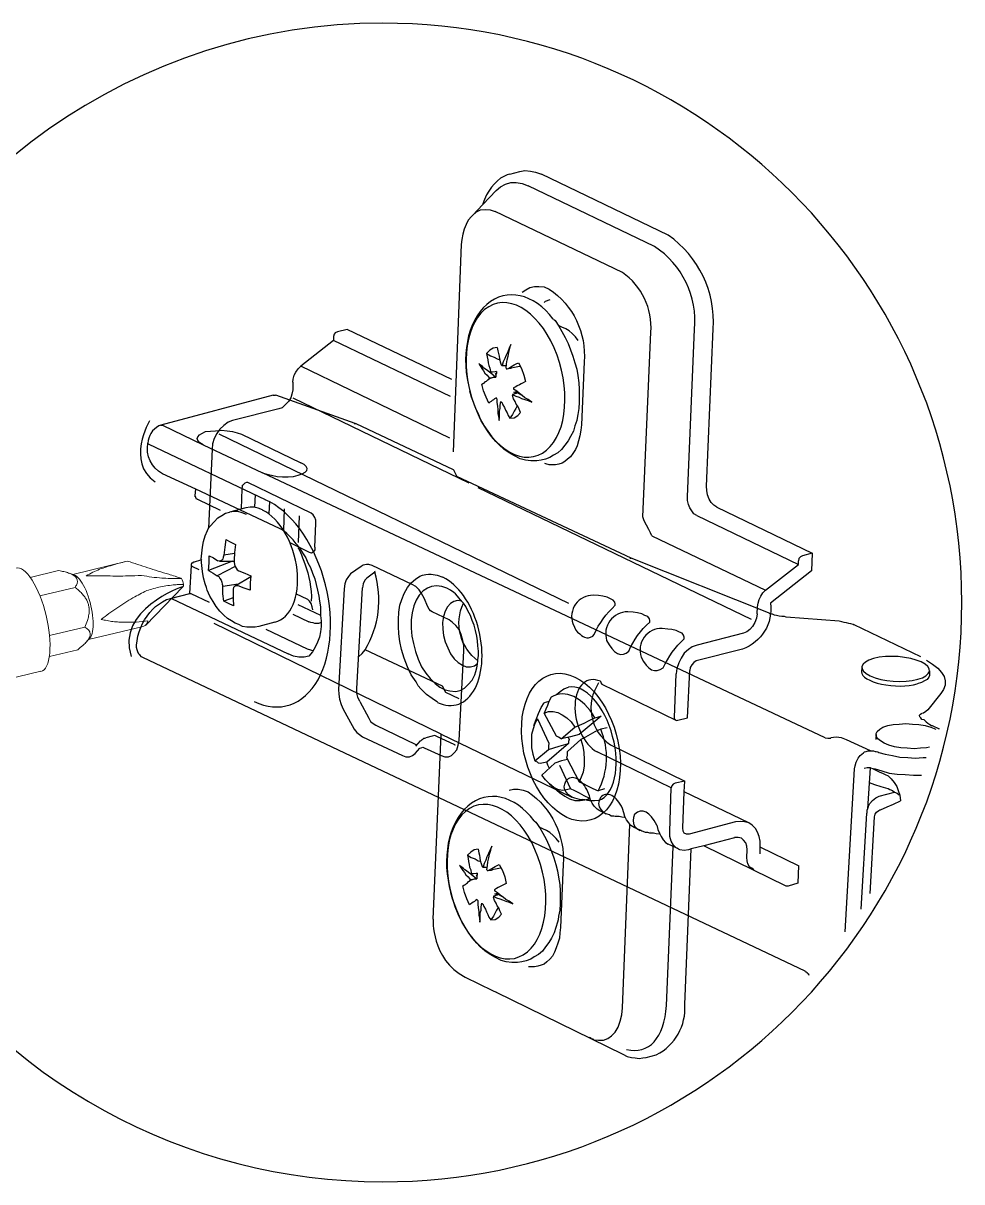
# Model space of a CAD drawing. Header units: inches. Extents: x 0.5 to 7.8, y 1 to 11.1.
# Drawn here: x 6.169 to 7.764, y 5.651 to 7.619 of the extents above; entities that cross this region are included whole.
import ezdxf

# ---------------------------------------------------------------- set-up
doc = ezdxf.new("R2010")
doc.units = ezdxf.units.IN
doc.header["$MEASUREMENT"] = 0
doc.layers.add('PDF_Geometry', color=7, linetype='Continuous')

msp = doc.modelspace()

# ---------------------------------------------------------------- linework, layer by layer
at = {"layer": 'PDF_Geometry', "lineweight": 25}
for points in [[(5.9499, 6.1064, 0.256532), (6.7802, 5.651, 0.414211), (7.7644, 6.6352, 0.414211), (6.7802, 7.6195, 0.317428), (5.8523, 6.9644)], [(7.3479, 6.7971), (7.3432, 6.8006), (7.3386, 6.8052), (7.3349, 6.8107), (7.3322, 6.8182), (7.3311, 6.8253), (7.3303, 6.8329), (7.3421, 7.1, 0.261859), (7.2653, 7.2593), (7.0503, 7.3627)], [(7.3139, 6.7832), (7.3092, 6.786), (7.3057, 6.7907), (7.302, 6.796), (7.2999, 6.8017), (7.2982, 6.8088), (7.2982, 6.8153), (7.3103, 7.0993, 0.276862), (7.2423, 7.2401), (7.0275, 7.3434)], [(7.2377, 6.7485), (7.2352, 6.7538), (7.2324, 6.7595), (7.2287, 6.7666), (7.2248, 6.7742), (7.2223, 6.7806), (7.2359, 7.0946, 0.264846), (7.1876, 7.1961), (6.9714, 7.2995)], [(7.0171, 7.1622), (7.0236, 7.1667), (7.03, 7.1704), (7.0382, 7.1721), (7.0457, 7.1721), (7.0546, 7.1715), (7.0629, 7.1678, -0.272366), (7.1226, 7.0442), (7.118, 6.937), (7.1169, 6.928), (7.1151, 6.9186), (7.1132, 6.9097), (7.1105, 6.9015), (7.1079, 6.8951), (7.1033, 6.8886), (7.0996, 6.883), (7.094, 6.8787), (7.0897, 6.8747), (7.0851, 6.8722), (7.0793, 6.8704), (7.0741, 6.8693), (7.0686, 6.8693), (7.0629, 6.8693), (7.0575, 6.871), (7.0558, 6.8716)], [(6.4615, 6.8171), (6.4624, 6.8279), (6.4058, 6.8538, -0.316713), (6.3809, 6.9059)], [(6.6386, 6.7285), (6.6396, 6.7269), (6.6439, 6.7195), (6.6494, 6.7114), (6.653, 6.7027), (6.6575, 6.6946), (6.6609, 6.6848), (6.6646, 6.6757), (6.6673, 6.666), (6.6692, 6.6562), (6.6718, 6.646), (6.6726, 6.6374), (6.6745, 6.6276), (6.6745, 6.6178), (6.6745, 6.6133, -0.227764), (6.6548, 6.5442), (6.6468, 6.5423), (6.6376, 6.5423), (6.6288, 6.5442), (6.6198, 6.5478)], [(7.5098, 6.7191), (7.5087, 6.6891), (7.4394, 6.634, -0.354977), (7.3914, 6.5561), (7.3127, 6.5361)], [(6.7389, 6.5432), (6.7453, 6.5484), (6.7504, 6.5548, 0.208786), (6.7668, 6.6866), (6.7532, 6.6766), (6.7496, 6.673), (6.7469, 6.6668), (6.746, 6.6604)], [(6.9367, 6.5124), (6.9385, 6.5178), (6.9402, 6.5243), (6.9412, 6.5307), (6.942, 6.5361, -0.356613), (6.9174, 6.634), (6.9166, 6.6351), (6.9119, 6.6405), (6.9074, 6.6458), (6.9037, 6.6498), (6.9009, 6.6522)], [(7.1984, 6.5525, -0.113897), (7.2341, 6.6019), (7.2341, 6.6047), (7.2334, 6.6076), (7.2306, 6.6112), (7.2259, 6.6129), (7.2205, 6.6158), (7.213, 6.6176), (7.2059, 6.6187), (7.1966, 6.6194, 0.503448), (7.1608, 6.5708)], [(7.257, 6.5243, -0.105197), (7.2928, 6.5736), (7.2928, 6.5765), (7.2916, 6.58), (7.2892, 6.5829), (7.2846, 6.5847), (7.2792, 6.5875), (7.2717, 6.5893), (7.2645, 6.5901), (7.2552, 6.5912, 0.525827), (7.2196, 6.5425)], [(7.1472, 6.4985, 0.415349), (7.1672, 6.3934), (7.2935, 6.3319), (7.2771, 6.3284), (7.2736, 6.3265), (7.2717, 6.3237), (7.2706, 6.3201), (7.1444, 6.3816)], [(7.0933, 6.3705), (7.1139, 6.3303), (7.1211, 6.3275), (7.1283, 6.324), (7.1371, 6.3195), (7.1463, 6.315, 0.228439), (7.1507, 6.4198), (7.1409, 6.4153), (7.1328, 6.4108), (7.1248, 6.4062), (7.1168, 6.4026), (7.0943, 6.3821)], [(6.9952, 6.3166), (7.0025, 6.3183), (7.0107, 6.3183), (7.019, 6.3166), (7.0275, 6.3136, -0.263027), (7.0869, 6.19), (7.0822, 6.0831), (7.0815, 6.0738), (7.0804, 6.0648), (7.0776, 6.0566), (7.075, 6.0484), (7.0722, 6.0409), (7.0686, 6.0344), (7.064, 6.0291), (7.0593, 6.0245), (7.0546, 6.0208), (7.0493, 6.019), (7.0439, 6.0173), (7.0382, 6.0162), (7.0327, 6.0162), (7.0282, 6.0162)], [(6.9731, 5.9733), (7.1883, 5.8678), (7.1958, 5.8641), (7.2031, 5.8624), (7.2095, 5.8614), (7.2159, 5.8606), (7.2223, 5.8614), (7.2277, 5.8624), (7.2452, 5.867, 0.30696), (7.2935, 5.9521), (7.3046, 6.2167)]]:
    msp.add_lwpolyline(points, format="xyb", dxfattribs=at)
for points in [[(6.996, 7.3627), (6.9917, 7.3617), (6.986, 7.3591), (6.9806, 7.3563), (6.9752, 7.3516), (6.9696, 7.3462), (6.965, 7.3406), (6.9607, 7.3341), (6.9567, 7.3281), (6.9532, 7.3199), (6.9502, 7.3124), (6.9502, 7.3113), (6.9731, 7.3352)], [(6.996, 7.3627), (7.0135, 7.3673)], [(7.0135, 7.3673), (7.0217, 7.3692), (7.0311, 7.3681), (7.04, 7.3664), (7.0503, 7.3627)], [(6.9731, 7.3352), (6.9806, 7.3417), (6.9888, 7.3462), (6.9982, 7.3488), (7.0072, 7.3488), (7.0171, 7.347), (7.0275, 7.3434)], [(6.9502, 7.3113), (6.933, 7.293), (6.9395, 7.2988), (6.9466, 7.3023), (6.9549, 7.3031), (6.9631, 7.3023), (6.9714, 7.2995)], [(6.933, 7.293), (6.9313, 7.2913), (6.9255, 7.2847), (6.922, 7.2777), (6.9185, 7.2694), (6.9166, 7.2612), (6.9149, 7.2518), (6.9137, 7.2437), (6.9, 6.891)], [(7.064, 7.1493), (7.0565, 7.1467), (7.0547, 7.1449)], [(7.0702, 7.1166), (7.0731, 7.1142), (7.0795, 7.1048), (7.0849, 7.0955), (7.0905, 7.0856), (7.0952, 7.0755), (7.0994, 7.0644), (7.1034, 7.0537), (7.1069, 7.0426), (7.1099, 7.0316), (7.1116, 7.0208), (7.1135, 7.0086), (7.1142, 6.9979), (7.1142, 6.9868), (7.1142, 6.9757), (7.1135, 6.9647), (7.1116, 6.9546), (7.1106, 6.9483)], [(6.6967, 7.0871), (6.6967, 7.0806), (6.6409, 7.0367)], [(6.7032, 7.0953), (6.6995, 7.0935), (6.6978, 7.091), (6.6967, 7.0871)], [(6.7197, 7.0993), (6.7032, 7.0953)], [(6.8977, 7.0139), (6.7197, 7.0993)], [(7.1123, 7.0802), (7.1077, 7.0866), (7.1024, 7.092), (7.097, 7.0966), (7.0913, 7.1002), (7.0849, 7.103), (7.0788, 7.1059)], [(6.8953, 6.985), (6.6967, 7.0806)], [(6.975, 7.0684), (6.9679, 7.0673), (6.9622, 7.0637), (6.9568, 7.0583), (6.9579, 7.0527), (6.9587, 7.0473), (6.9597, 7.0426), (6.9604, 7.038), (6.9622, 7.0332), (6.9633, 7.0279)], [(6.975, 7.0684), (6.9761, 7.0626), (6.9769, 7.0583), (6.9779, 7.0537), (6.9786, 7.049), (6.9798, 7.0443), (6.9815, 7.0391), (6.9825, 7.038), (6.9833, 7.038)], [(6.9898, 7.0333), (6.9908, 7.0407), (6.9915, 7.0473), (6.9933, 7.0537), (6.9943, 7.0602), (6.9962, 7.0666), (6.998, 7.0736), (6.9954, 7.0673), (6.9926, 7.0609), (6.9898, 7.0555), (6.9879, 7.0497), (6.9851, 7.0443), (6.9833, 7.038)], [(6.9568, 7.0583), (6.9633, 7.0544), (6.9697, 7.0519), (6.975, 7.049), (6.9798, 7.0473)], [(6.6274, 7.0095), (6.6281, 7.0148), (6.6299, 7.0212), (6.6326, 7.0266), (6.6364, 7.0324), (6.6409, 7.0367)], [(6.8942, 6.9146), (6.6409, 7.0367)], [(6.9622, 7.0262), (6.9586, 7.0289), (6.955, 7.0316), (6.9522, 7.0333), (6.9496, 7.0361), (6.9457, 7.0391), (6.9433, 7.0415), (6.9457, 7.0372), (6.9486, 7.0326), (6.9515, 7.0289), (6.9539, 7.0251), (6.9579, 7.0215), (6.9614, 7.0168)], [(6.9715, 7.0269), (6.9622, 7.0262), (6.9633, 7.0269), (6.9633, 7.0279)], [(6.9633, 7.0279), (6.9715, 7.0269)], [(6.9734, 7.0279), (6.9715, 7.0269)], [(6.9734, 7.0279), (6.9734, 7.0269), (6.9734, 7.0251), (6.9726, 7.0233)], [(6.9833, 7.038), (6.9898, 7.038), (6.9908, 7.038)], [(6.9898, 7.0332), (6.9908, 7.0326), (6.9908, 7.0316)], [(6.9908, 7.0316), (6.9943, 7.0332), (6.998, 7.0355), (7.0008, 7.0372), (7.0036, 7.0391), (7.0072, 7.0407), (7.0109, 7.0426)], [(6.999, 7.0332), (6.9973, 7.0326), (6.9908, 7.0316)], [(7.0101, 7.0355), (7.0044, 7.0344), (6.998, 7.0332)], [(6.998, 7.0332), (6.998, 7.0332)], [(6.999, 7.0332), (6.998, 7.0332)], [(7.0144, 7.0361), (7.0101, 7.0355)], [(7.0109, 7.0426), (7.0162, 7.0326), (7.0201, 7.0215), (7.0227, 7.0105)], [(6.6274, 7.0095), (6.6274, 6.9966), (6.6256, 6.9891), (6.6238, 6.9827), (6.62, 6.9766), (6.6145, 6.9708), (6.6091, 6.9662), (6.6035, 6.9644), (6.5247, 6.9444)], [(6.9486, 7.0062), (6.9515, 7.0079), (6.9532, 7.0086), (6.955, 7.0105), (6.9568, 7.0115), (6.9587, 7.0133), (6.9614, 7.0152)], [(6.9633, 7.0262), (6.9726, 7.0179)], [(6.9697, 7.0179), (6.9726, 7.0179)], [(6.9715, 7.0243), (6.9726, 7.0226)], [(6.9726, 7.0233), (6.9715, 7.0243)], [(6.9726, 7.0226), (6.9726, 7.0208), (6.9726, 7.0179)], [(6.9726, 7.0179), (6.9726, 7.0179)], [(7.0227, 7.0105), (7.0191, 7.0086), (7.0154, 7.0067), (7.0126, 7.0051), (7.009, 7.0032), (7.0063, 7.0015), (7.0026, 6.9997)], [(7.1106, 6.9483), (7.1099, 6.9446), (7.1069, 6.9353), (7.1042, 6.9264), (7.0994, 6.9171), (7.0952, 6.9099), (7.0895, 6.9025), (7.0841, 6.8952), (7.0777, 6.8896), (7.0702, 6.8853), (7.0641, 6.8814), (7.0566, 6.8788), (7.0494, 6.8771), (7.0419, 6.876), (7.0318, 6.876), (7.0227, 6.8771), (7.0137, 6.8796), (7.0044, 6.8842), (6.9954, 6.8896), (6.9861, 6.896), (6.9786, 6.9025), (6.9726, 6.9089), (6.9651, 6.9171), (6.9597, 6.9253), (6.9532, 6.9347), (6.9475, 6.9439), (6.9433, 6.9539), (6.9386, 6.9647), (6.9351, 6.9739), (6.9311, 6.984), (6.9285, 6.9941)], [(6.9604, 6.9739), (6.9558, 6.984), (6.9515, 6.995), (6.9486, 7.0062)], [(7.0008, 6.9886), (7.0063, 6.9858), (7.0119, 6.984), (7.0162, 6.9821), (7.0219, 6.9804), (7.0274, 6.9786), (7.0337, 6.9757), (7.0274, 6.9804), (7.0219, 6.9832), (7.0173, 6.9868), (7.0126, 6.9903), (7.0079, 6.9941), (7.0026, 6.9979)], [(7.0072, 6.9903), (7.0008, 6.9886), (7.0008, 6.9875), (7.0008, 6.9868)], [(7.0026, 6.9997), (7.0026, 6.9986), (7.0026, 6.9979)], [(7.0044, 6.9922), (7.0079, 6.9933), (7.0026, 6.9922)], [(7.009, 6.9915), (7.0072, 6.9903)], [(7.009, 6.9914), (7.009, 6.9922), (7.009, 6.9933)], [(7.0173, 6.9868), (7.009, 6.9914)], [(6.5938, 6.9874), (6.4032, 6.9363), (6.3995, 6.9353), (6.396, 6.9328), (6.3923, 6.93), (6.3888, 6.9271), (6.3862, 6.9226), (6.3843, 6.9191), (6.3825, 6.9147), (6.3817, 6.9105), (6.3809, 6.9059), (6.3809, 6.9049), (6.3825, 6.9041)], [(6.5938, 6.9874), (6.5948, 6.9874), (6.5957, 6.9874), (6.5966, 6.9874), (6.5975, 6.9874), (6.5982, 6.9874)], [(6.7335, 6.9392), (6.5983, 6.9874)], [(6.6274, 6.9827), (6.9266, 6.8383)], [(6.9734, 6.9832), (6.9704, 6.9811), (6.9687, 6.9793), (6.9661, 6.9786), (6.9644, 6.9768), (6.9622, 6.9757), (6.9604, 6.9739)], [(6.9743, 6.9811), (6.9734, 6.9821), (6.9734, 6.9832)], [(6.9743, 6.9811), (6.9743, 6.975), (6.9751, 6.9687), (6.9761, 6.9629), (6.9761, 6.9565), (6.9769, 6.9511), (6.9779, 6.9446), (6.9786, 6.95), (6.9786, 6.9558), (6.9786, 6.9604), (6.9798, 6.9647), (6.9798, 6.9703), (6.9809, 6.9768)], [(6.9809, 6.9768), (6.9815, 6.9757), (6.9825, 6.9757), (6.9844, 6.9711), (6.9872, 6.9668), (6.989, 6.9621), (6.9915, 6.9575), (6.9933, 6.9528), (6.9961, 6.9483)], [(6.9962, 6.9483), (7.0036, 6.9492), (7.0101, 6.9528), (7.0144, 6.9582), (7.0119, 6.9639), (7.0101, 6.9687), (7.0072, 6.9722), (7.0055, 6.9768), (7.0026, 6.9811), (7.0008, 6.9868)], [(7.009, 6.9693), (7.0063, 6.9647), (7.0036, 6.9604), (7.0008, 6.9546), (6.9962, 6.9483)], [(6.4032, 6.9363), (6.4041, 6.9363), (6.4058, 6.9363)], [(6.4058, 6.9363), (6.4749, 6.903)], [(6.5247, 6.9444), (6.5176, 6.9416), (6.5101, 6.9362), (6.5036, 6.9297), (6.4983, 6.9222), (6.4936, 6.914), (6.4908, 6.905), (6.4901, 6.8958)], [(6.7317, 6.9392), (6.7326, 6.9392), (6.7335, 6.9392), (6.7343, 6.9392)], [(6.7343, 6.9392), (6.9001, 6.8612), (6.901, 6.86), (6.9019, 6.8583)], [(6.4749, 6.903), (6.4694, 6.9065), (6.4658, 6.9105), (6.465, 6.9139), (6.4658, 6.9167), (6.4687, 6.9202), (6.473, 6.9226), (6.4793, 6.9255), (6.4873, 6.9265), (6.4961, 6.9271), (6.5062, 6.9283), (6.516, 6.9271), (6.5249, 6.9255), (6.533, 6.9236), (6.5401, 6.921), (6.6413, 6.8727)], [(7.0967, 6.6338), (6.5022, 6.9212)], [(6.3825, 6.9041), (6.5805, 6.81)], [(6.4749, 6.903), (6.576, 6.8554)], [(6.4901, 6.8958), (6.4844, 6.7613), (6.4871, 6.7649), (6.4936, 6.7724), (6.5, 6.7789), (6.5066, 6.7832), (6.5129, 6.7872), (6.52, 6.7888)], [(7.5319, 6.4055), (6.576, 6.8554), (6.5832, 6.853), (6.5911, 6.8514), (6.601, 6.8495), (6.6101, 6.8485), (6.6198, 6.8485), (6.6288, 6.8495), (6.6367, 6.8514), (6.6431, 6.8538), (6.6484, 6.8566), (6.6511, 6.8593), (6.652, 6.8629), (6.6503, 6.8664), (6.6468, 6.8698), (6.6413, 6.8727)], [(6.9019, 6.8583), (6.9062, 6.8495), (6.9054, 6.8503)], [(6.5405, 6.7942), (6.5411, 6.8282), (6.5411, 6.83), (6.5422, 6.8318), (6.5422, 6.8329), (6.5422, 6.8346), (6.543, 6.8354)], [(6.5512, 6.8393), (6.5487, 6.8393), (6.5458, 6.8381), (6.543, 6.8354)], [(6.6585, 6.7872), (6.5512, 6.8393)], [(7.2026, 6.7107), (6.9062, 6.8495)], [(6.942, 6.8308), (7.4062, 6.6069)], [(6.4658, 6.81), (6.465, 6.81), (6.465, 6.8107), (6.464, 6.8107), (6.4632, 6.8118), (6.4632, 6.8129), (6.4624, 6.8129), (6.4624, 6.8136), (6.4624, 6.8146), (6.4615, 6.8146), (6.4615, 6.8153), (6.4615, 6.8163), (6.4615, 6.8171)], [(6.6047, 6.7607), (6.4624, 6.8279)], [(6.5633, 6.8189), (6.5622, 6.7971)], [(6.5044, 6.7918), (6.4658, 6.81)], [(6.5476, 6.796), (6.52, 6.7888)], [(6.5759, 6.7924), (6.5687, 6.7953), (6.5612, 6.7971), (6.5551, 6.7971), (6.5476, 6.796)], [(6.588, 6.8071), (6.5869, 6.786)], [(6.6126, 6.7942), (6.6117, 6.7578)], [(7.3479, 6.7971), (7.5098, 6.7191), (7.4934, 6.7145)], [(6.5487, 6.7849), (6.5411, 6.7878), (6.534, 6.7896), (6.5277, 6.7896), (6.52, 6.7888)], [(6.6385, 6.7824), (6.6364, 6.7374)], [(6.6666, 6.7696), (6.6666, 6.775), (6.665, 6.7795), (6.662, 6.7842), (6.6585, 6.7872)], [(7.3139, 6.7832), (7.4868, 6.6999), (7.4868, 6.7062)], [(6.4807, 6.6605), (6.4783, 6.6669), (6.4754, 6.677), (6.4737, 6.688), (6.4726, 6.698), (6.4718, 6.7091), (6.4726, 6.7191), (6.4737, 6.7292), (6.4754, 6.7391), (6.4783, 6.7485), (6.4826, 6.7578), (6.4844, 6.7613)], [(6.6386, 6.7285), (6.6333, 6.7349), (6.6279, 6.7419), (6.6216, 6.7481), (6.6172, 6.7527), (6.6126, 6.7562), (6.6081, 6.7591), (6.6047, 6.7607)], [(6.665, 6.7292), (6.6666, 6.7696)], [(6.5136, 6.742), (6.5118, 6.7292), (6.5101, 6.7156), (6.5093, 6.7121), (6.5083, 6.7091), (6.5066, 6.7073), (6.5047, 6.7062), (6.503, 6.7055), (6.5, 6.7062)], [(6.5136, 6.742), (6.5219, 6.7375), (6.5301, 6.7337)], [(6.5301, 6.7337), (6.5284, 6.7203), (6.5277, 6.7073)], [(6.665, 6.7292), (6.665, 6.7249), (6.662, 6.7209), (6.6591, 6.7191), (6.6556, 6.7203), (6.6227, 6.7367)], [(7.2377, 6.7485), (7.4308, 6.6562), (7.4868, 6.6999)], [(6.4844, 6.6898), (6.4855, 6.7027), (6.4855, 6.7145)], [(6.4855, 6.7145), (6.4925, 6.711), (6.5, 6.7062)], [(6.5284, 6.7184), (6.5101, 6.7156)], [(7.4934, 6.7145), (7.4905, 6.7126), (7.4876, 6.7102), (7.4868, 6.7062)], [(6.4525, 6.6505), (6.4552, 6.6982), (6.4552, 6.6988), (6.4552, 6.6999), (6.4552, 6.7011), (6.456, 6.7011), (6.456, 6.7017), (6.456, 6.7027), (6.4569, 6.7027), (6.4569, 6.7034), (6.4578, 6.7034), (6.4586, 6.7034), (6.4586, 6.7044), (6.4595, 6.7044), (6.4605, 6.7044)], [(6.4552, 6.6982), (6.4552, 6.6971), (6.4569, 6.6964), (6.4678, 6.6912)], [(6.4605, 6.7043), (6.4712, 6.7079)], [(6.4712, 6.7079), (6.4722, 6.7079), (6.473, 6.7072)], [(6.5247, 6.7055), (6.4844, 6.6898)], [(6.5294, 6.6962), (6.4991, 6.6808)], [(6.503, 6.7055), (6.5277, 6.7055)], [(6.5277, 6.7073), (6.5277, 6.7038), (6.5284, 6.6999), (6.5294, 6.6962), (6.5312, 6.6934), (6.5329, 6.6909), (6.5358, 6.6891), (6.5458, 6.6851), (6.5559, 6.6808)], [(6.7434, 6.6964), (6.7254, 6.6839)], [(6.7622, 6.6982), (6.7567, 6.6999), (6.7524, 6.6999), (6.7469, 6.6988), (6.7434, 6.6964)], [(6.8302, 6.666), (6.7622, 6.6982)], [(7.2, 6.7107), (7.2016, 6.7107), (7.2026, 6.7107)], [(7.2026, 6.7107), (7.2026, 6.7107)], [(7.4657, 6.6104), (7.463, 6.6114), (7.4585, 6.6114), (7.4542, 6.6121), (7.4496, 6.6133), (7.446, 6.6139), (7.4424, 6.6156), (7.4388, 6.6167), (7.2026, 6.7108)], [(6.4844, 6.6898), (6.4918, 6.6851), (6.4991, 6.6808), (6.5019, 6.6792), (6.5036, 6.6762), (6.5054, 6.6734), (6.5066, 6.6698), (6.5072, 6.6663), (6.5083, 6.6623)], [(6.5294, 6.6634), (6.5559, 6.6792)], [(6.5559, 6.6808), (6.5551, 6.6687), (6.5551, 6.6562)], [(6.7254, 6.6839), (6.7219, 6.6792), (6.7182, 6.674), (6.7156, 6.6668), (6.7147, 6.6587)], [(6.7668, 6.6866), (6.7675, 6.6874), (6.7668, 6.6884)], [(6.8734, 6.4657), (6.8644, 6.472), (6.8544, 6.4792), (6.8452, 6.4885), (6.8405, 6.4939), (6.8369, 6.5003), (6.8286, 6.5124), (6.8222, 6.526), (6.8169, 6.5407), (6.8121, 6.5553), (6.8094, 6.569), (6.8077, 6.5818), (6.8069, 6.5947), (6.8069, 6.6065), (6.8077, 6.6187), (6.8094, 6.6305), (6.8129, 6.6405), (6.8169, 6.6504), (6.8222, 6.6605), (6.8286, 6.6687), (6.8359, 6.6751), (6.8433, 6.6798), (6.8479, 6.6816), (6.8534, 6.6827), (6.858, 6.6833), (6.8626, 6.6833), (6.8727, 6.6816), (6.8826, 6.6781)], [(6.5698, 6.5947), (6.5633, 6.5936), (6.5559, 6.5936), (6.5494, 6.5936), (6.5422, 6.5947), (6.5358, 6.5976), (6.5294, 6.6), (6.523, 6.6041), (6.5165, 6.6083), (6.5101, 6.614), (6.5036, 6.6205), (6.4972, 6.6287), (6.4919, 6.6369), (6.4865, 6.6458), (6.4818, 6.6562), (6.4807, 6.6605)], [(6.5347, 6.6663), (6.5083, 6.6623)], [(6.5101, 6.6375), (6.5083, 6.6498), (6.5083, 6.6623)], [(6.5347, 6.6634), (6.5323, 6.6634), (6.5301, 6.6634), (6.5284, 6.6623), (6.5265, 6.6605), (6.5258, 6.658), (6.5258, 6.6541), (6.5258, 6.6416), (6.5265, 6.6294)], [(6.5551, 6.6562), (6.5448, 6.6597), (6.5347, 6.6634)], [(6.7147, 6.6587), (6.7048, 6.4877)], [(6.7415, 6.4672), (6.7381, 6.4744), (6.7362, 6.4814), (6.7362, 6.4894), (6.746, 6.6604)], [(6.8891, 6.6597), (6.8809, 6.6623), (6.8716, 6.6634), (6.8634, 6.6623), (6.8562, 6.6597), (6.8487, 6.6551), (6.8422, 6.6476), (6.8369, 6.6394), (6.8332, 6.6294), (6.8305, 6.6176), (6.8286, 6.6057), (6.8286, 6.5918), (6.8297, 6.5783), (6.8323, 6.5654), (6.8358, 6.5518), (6.8405, 6.5389), (6.8462, 6.526), (6.8534, 6.515), (6.8609, 6.506), (6.8691, 6.4978), (6.8773, 6.4914), (6.8863, 6.4867), (6.8945, 6.485), (6.9037, 6.4838), (6.9119, 6.4856), (6.9192, 6.4896), (6.9255, 6.496), (6.9321, 6.5032), (6.9367, 6.5124)], [(6.8507, 6.6426), (6.8462, 6.6505), (6.8419, 6.6569), (6.8364, 6.6626), (6.8302, 6.666)], [(6.9009, 6.6522), (6.8955, 6.6562), (6.8891, 6.6597)], [(7.4172, 6.6276), (7.4183, 6.634), (7.4201, 6.6405), (7.4226, 6.6458), (7.4265, 6.6516), (7.4308, 6.6562)], [(6.362, 6.5629), (6.363, 6.5703), (6.3639, 6.5782), (6.3665, 6.5853), (6.3692, 6.5925), (6.3718, 6.5996), (6.3753, 6.6059), (6.38, 6.6121), (6.3843, 6.6184), (6.3897, 6.6237), (6.3943, 6.6283), (6.4006, 6.6328), (6.4058, 6.6362), (6.413, 6.6401), (6.4194, 6.6418), (6.4525, 6.6505)], [(6.4194, 6.6418), (6.4201, 6.6418), (6.421, 6.6418)], [(6.421, 6.6418), (6.6198, 6.5478)], [(6.4525, 6.6505), (6.4533, 6.6505), (6.4543, 6.6505)], [(6.4525, 6.6505), (6.4525, 6.6505)], [(6.4543, 6.6505), (6.4853, 6.6358)], [(6.5258, 6.6433), (6.5101, 6.6375)], [(6.5265, 6.6294), (6.5183, 6.6333), (6.5101, 6.6375)], [(6.6528, 6.6405), (6.6326, 6.6498)], [(6.6614, 6.623), (6.6603, 6.6276), (6.6585, 6.6333), (6.6556, 6.6375), (6.6528, 6.6405)], [(6.8571, 6.6276), (6.8507, 6.6426)], [(6.9149, 6.6375), (6.9074, 6.6386), (6.9009, 6.6369), (6.8955, 6.6333), (6.8902, 6.6276), (6.8863, 6.6205), (6.8837, 6.6112), (6.8816, 6.6011), (6.8826, 6.5901), (6.8837, 6.579), (6.8863, 6.5682), (6.8909, 6.5583), (6.8955, 6.5479), (6.9019, 6.5396), (6.9084, 6.5332), (6.9156, 6.5289), (6.922, 6.526), (6.9295, 6.526), (6.936, 6.5278), (6.9412, 6.5314)], [(6.942, 6.5361), (6.942, 6.5378), (6.9431, 6.5454), (6.9431, 6.5525), (6.942, 6.5618), (6.9412, 6.5701), (6.9402, 6.5783), (6.9377, 6.5875), (6.9359, 6.5965), (6.9321, 6.6047), (6.9295, 6.6129), (6.9248, 6.6211), (6.9212, 6.6287), (6.9174, 6.634)], [(6.6272, 6.6155), (6.6548, 6.6024)], [(6.6358, 6.6321), (6.6745, 6.6139), (6.6745, 6.6133)], [(6.8643, 6.6196), (6.8615, 6.6212), (6.8589, 6.6237), (6.8571, 6.6276)], [(6.893, 6.6059), (6.8643, 6.6196)], [(7.4164, 6.6158), (7.4154, 6.6084), (7.4125, 6.6011), (7.4089, 6.5947), (7.4043, 6.5893), (7.399, 6.5854), (7.3936, 6.5829), (7.3146, 6.5625)], [(7.4164, 6.6158), (7.4172, 6.6276)], [(7.4372, 6.6167), (7.4381, 6.6167), (7.4388, 6.6167)], [(6.8659, 6.0974), (6.8798, 6.4117), (6.4936, 6.5994)], [(6.597, 6.6019), (6.5698, 6.5947)], [(6.6745, 6.6006), (6.6709, 6.5996), (6.6681, 6.5996), (6.6646, 6.5996), (6.662, 6.6006), (6.6582, 6.6012), (6.6548, 6.6024)], [(6.9179, 6.553), (6.9179, 6.5621), (6.9162, 6.5709), (6.9133, 6.5811), (6.9099, 6.5891), (6.9045, 6.5961), (6.899, 6.6013), (6.893, 6.6059)], [(7.1755, 6.6129), (7.1755, 6.6129)], [(7.4657, 6.6104), (7.4657, 6.6104)], [(7.5813, 6.597), (7.5795, 6.5977), (7.5758, 6.5989), (7.5723, 6.5996), (7.5687, 6.6006), (7.5644, 6.6012), (7.5606, 6.6024), (7.556, 6.6035), (7.4657, 6.6104)], [(7.6949, 6.5432), (7.5813, 6.5971)], [(6.5817, 6.59), (6.652, 6.5566)], [(7.1602, 6.5772), (7.1602, 6.5772)], [(7.2341, 6.5847), (7.2341, 6.5847)], [(6.3728, 6.5416), (6.3701, 6.5432), (6.3673, 6.5461), (6.3657, 6.5477), (6.3639, 6.5513), (6.363, 6.5548), (6.362, 6.5586), (6.362, 6.5629)], [(6.652, 6.5566), (6.6575, 6.5548), (6.6628, 6.553)], [(7.3146, 6.5625), (7.3064, 6.56), (7.2999, 6.5553), (7.2928, 6.549), (7.2873, 6.5407), (7.2835, 6.5326), (7.2799, 6.5232), (7.2792, 6.5142)], [(7.498, 6.0089), (6.3728, 6.5416)], [(6.9099, 6.4715), (6.8876, 6.4825), (6.882, 6.4933), (6.7504, 6.5548)], [(6.9099, 6.401), (6.9179, 6.553)], [(7.2188, 6.549), (7.2188, 6.549)], [(7.3127, 6.5361), (7.3092, 6.5332), (7.3057, 6.5296), (7.3028, 6.5249), (7.302, 6.5196)], [(7.7046, 6.537), (7.7146, 6.5307), (7.7236, 6.5236), (7.7298, 6.5163), (7.7342, 6.5093), (7.7361, 6.502), (7.7361, 6.4949), (7.7333, 6.4877), (7.7289, 6.4806)], [(7.2982, 6.4391), (7.302, 6.5196)], [(7.5947, 6.5255), (7.5938, 6.5174)], [(7.7093, 6.5191), (7.7093, 6.5111)], [(7.1501, 6.5014), (7.1508, 6.4985), (7.1527, 6.4967)], [(7.1527, 6.4967), (7.2782, 6.4356)], [(7.2782, 6.4356), (7.2763, 6.4374), (7.2763, 6.4399), (7.2792, 6.5142)], [(7.7093, 6.5111), (7.7083, 6.5083), (7.7057, 6.5047), (7.7011, 6.502), (7.6958, 6.4996), (7.6887, 6.4968)], [(6.7048, 6.4877), (6.7058, 6.4796), (6.7068, 6.4709), (6.7094, 6.4617), (6.713, 6.4538)], [(7.0755, 6.4789), (7.0817, 6.4841), (7.088, 6.4888), (7.0961, 6.4915)], [(7.7289, 6.4806), (7.7066, 6.4527), (7.703, 6.4503), (7.6995, 6.4475), (7.6966, 6.4468)], [(6.7415, 6.4672), (6.7567, 6.4388)], [(7.045, 6.4468), (7.0497, 6.4566), (7.0548, 6.4646)], [(7.0665, 6.4744), (7.0628, 6.4672), (7.0603, 6.4601), (7.0576, 6.4538), (7.0548, 6.4475)], [(7.0628, 6.4672), (7.0548, 6.4646)], [(6.713, 6.4538), (6.7281, 6.4261)], [(6.7567, 6.4388), (6.7596, 6.4332), (6.7639, 6.4296), (6.7684, 6.4267)], [(7.0432, 6.4377), (7.0388, 6.4296), (7.0361, 6.4205), (7.0333, 6.4108), (7.0333, 6.4), (7.0333, 6.3883), (7.0353, 6.3775), (7.0388, 6.366), (7.062, 6.3856), (7.08, 6.3911), (7.0961, 6.3957)], [(7.037, 6.4261), (7.045, 6.4468)], [(7.0432, 6.4377), (7.0628, 6.3964)], [(7.0548, 6.4475), (7.062, 6.4503), (7.0699, 6.4503), (7.0781, 6.4485), (7.0853, 6.4446), (7.0933, 6.4394), (7.1005, 6.4324), (7.1068, 6.4234)], [(7.0755, 6.4079), (7.0548, 6.4475)], [(7.0835, 6.4038), (7.1068, 6.4234), (7.1148, 6.4267), (7.1228, 6.4303), (7.1308, 6.4348), (7.1409, 6.4394)], [(7.1409, 6.4394), (7.1514, 6.4421), (7.1139, 6.4108)], [(7.2782, 6.4356), (7.2799, 6.4345), (7.2817, 6.4356), (7.2982, 6.4391)], [(7.7021, 6.4341), (7.7003, 6.4359), (7.6966, 6.4366), (7.6949, 6.4394), (7.6932, 6.4411), (7.6923, 6.443), (7.6923, 6.444), (7.6932, 6.4446), (7.6939, 6.4456)], [(7.6939, 6.4456), (7.6949, 6.4456), (7.6958, 6.4468)], [(7.6949, 6.4468), (7.6949, 6.4456)], [(7.6949, 6.4456), (7.6949, 6.4456)], [(7.6958, 6.4468), (7.6966, 6.4468)], [(6.7281, 6.4261), (6.7317, 6.4198), (6.7362, 6.4143), (6.7406, 6.4108), (6.746, 6.4072)], [(6.7684, 6.4267), (6.8364, 6.394)], [(7.1615, 6.4223), (7.1507, 6.4198)], [(7.7095, 6.3893), (7.7046, 6.3883), (7.6939, 6.3876), (7.6833, 6.3866), (7.6717, 6.3876), (7.661, 6.3883), (7.6502, 6.3902), (7.6404, 6.3929), (7.6323, 6.3964), (7.626, 6.4), (7.6215, 6.4038), (7.6188, 6.4079), (7.6188, 6.4124), (7.6206, 6.4163), (7.6251, 6.4198), (7.6303, 6.4234), (7.6386, 6.4261), (7.6475, 6.4278), (7.6581, 6.4286), (7.669, 6.4296), (7.6806, 6.4286), (7.6914, 6.4278), (7.7021, 6.4261), (7.7118, 6.4234), (7.72, 6.4198)], [(7.7021, 6.4342), (7.7038, 6.4324), (7.7066, 6.4303), (7.7102, 6.4278), (7.7128, 6.4261)], [(7.7128, 6.4261), (7.7138, 6.4261), (7.7173, 6.4244), (7.7226, 6.4223), (7.7261, 6.4205)], [(7.7261, 6.4205), (7.7253, 6.4205), (7.7244, 6.4205)], [(6.746, 6.4072), (6.8141, 6.3752)], [(6.8364, 6.3911), (6.8445, 6.4)], [(6.8445, 6.4), (6.8454, 6.401), (6.8471, 6.4026), (6.849, 6.4038), (6.8499, 6.4045), (6.8517, 6.4045), (6.8534, 6.4055)], [(6.8643, 6.4079), (6.8534, 6.4055)], [(6.9019, 6.394), (6.8732, 6.4072), (6.8687, 6.409), (6.8643, 6.4079)], [(6.8795, 6.3752), (6.8858, 6.3733), (6.8918, 6.3733), (6.8973, 6.3752), (6.9019, 6.3797), (6.9062, 6.3849), (6.9082, 6.3929), (6.9099, 6.401)], [(6.8798, 6.4117), (7.1014, 6.3043), (7.0961, 6.3083), (7.0921, 6.3129), (7.0897, 6.3172), (7.0886, 6.3219), (7.0897, 6.3265), (7.0914, 6.3319)], [(7.0835, 6.4038), (7.0791, 6.4062), (7.0755, 6.4079)], [(7.1139, 6.4108), (7.0996, 6.4072), (7.0835, 6.4038)], [(7.0952, 6.4062), (7.097, 6.4026)], [(7.097, 6.4026), (7.0961, 6.3992), (7.0961, 6.3957)], [(7.1168, 6.4026), (7.1201, 6.3912), (7.122, 6.3804), (7.1228, 6.3687), (7.1228, 6.358), (7.1211, 6.3471), (7.1176, 6.3383), (7.1139, 6.3303)], [(7.5319, 6.4055), (7.5365, 6.4045), (7.5409, 6.4045)], [(7.5409, 6.4045), (7.5418, 6.4045), (7.5418, 6.4055)], [(7.609, 6.3831), (7.5687, 6.402), (7.5597, 6.4055), (7.5508, 6.4062), (7.5418, 6.4055)], [(7.6188, 6.4108), (7.618, 6.4026)], [(6.8141, 6.3752), (6.8195, 6.3733), (6.8258, 6.3733), (6.8311, 6.3752), (6.8356, 6.3786)], [(6.8356, 6.3786), (6.8435, 6.3876)], [(6.8364, 6.394), (6.8373, 6.394), (6.8383, 6.394)], [(6.8435, 6.3876), (6.8454, 6.3883), (6.8482, 6.3895), (6.8507, 6.3883)], [(6.8507, 6.3883), (6.8795, 6.3752)], [(6.9019, 6.394), (6.9027, 6.394), (6.9035, 6.3929)], [(7.0961, 6.3957), (7.0594, 6.3642)], [(7.0628, 6.3964), (7.062, 6.3912), (7.062, 6.3857)], [(7.0933, 6.3705), (7.0943, 6.3758), (7.0943, 6.3821)], [(7.5821, 6.3527), (7.583, 6.358), (7.5846, 6.3642), (7.5885, 6.3705), (7.5919, 6.3752), (7.5946, 6.3775), (7.5973, 6.3797), (7.5991, 6.3813), (7.6018, 6.3821), (7.6054, 6.3831), (7.609, 6.3831)], [(7.609, 6.3831), (7.6117, 6.3831), (7.6143, 6.3831), (7.6171, 6.3821), (7.6188, 6.3821), (7.6215, 6.3813), (7.6231, 6.3804)], [(7.6231, 6.3804), (7.6339, 6.3775), (7.6466, 6.3752), (7.659, 6.3723), (7.6724, 6.3717), (7.6851, 6.3705), (7.6986, 6.3717), (7.7038, 6.3719)], [(7.0477, 6.3615), (7.045, 6.3625), (7.0433, 6.3642), (7.0405, 6.3653), (7.0388, 6.366)], [(7.0594, 6.3642), (7.0477, 6.3615)], [(7.0504, 6.3418), (7.0728, 6.3625)], [(7.0638, 6.3533), (7.0611, 6.3589), (7.0594, 6.3642)], [(7.0943, 6.3687), (7.0843, 6.366), (7.0728, 6.3625)], [(7.0809, 6.359), (7.0996, 6.3185)], [(7.0996, 6.3185), (7.0924, 6.3167), (7.0853, 6.3159), (7.0781, 6.3177), (7.0709, 6.3212), (7.0638, 6.3269), (7.0568, 6.3338), (7.0504, 6.3418)], [(7.5661, 6.0757), (7.5821, 6.3527)], [(7.609, 6.3544), (7.6036, 6.3544), (7.5982, 6.3533)], [(7.6045, 6.2845), (7.609, 6.3544)], [(7.609, 6.3544), (7.6134, 6.3533), (7.6171, 6.3527), (7.6287, 6.3491), (7.6411, 6.3454), (7.6547, 6.3436), (7.6679, 6.3429), (7.6822, 6.3419), (7.6958, 6.3419)], [(7.6125, 6.3533), (7.6171, 6.351), (7.6206, 6.3491), (7.6251, 6.3471), (7.6294, 6.3454), (7.6339, 6.3429), (7.6395, 6.3409), (7.6446, 6.3356), (7.6493, 6.3293), (7.6538, 6.3224), (7.6565, 6.3159), (7.659, 6.308), (7.66, 6.2982)], [(7.0638, 6.3269), (7.0809, 6.3125)], [(7.2681, 6.246), (7.2706, 6.3201)], [(7.4025, 6.2607), (7.2928, 6.3136), (7.2935, 6.3319)], [(7.6071, 6.3293), (7.6162, 6.3259), (7.6268, 6.3224), (7.6386, 6.3195), (7.6395, 6.3195), (7.6421, 6.3177), (7.6466, 6.3159), (7.6502, 6.3132)], [(7.0809, 6.3125), (7.0898, 6.3061), (7.0978, 6.3017), (7.1068, 6.2989), (7.1156, 6.2989), (7.124, 6.2998), (7.132, 6.3024), (7.1228, 6.3069), (7.1148, 6.3115), (7.1068, 6.315), (7.0996, 6.3185)], [(7.0897, 6.3172), (7.0897, 6.3172)], [(7.1233, 6.3), (7.1198, 6.3), (7.1169, 6.3), (7.1144, 6.3008), (7.1105, 6.3019), (7.1069, 6.3026), (7.1033, 6.3037), (7.1015, 6.3043)], [(7.1198, 6.3026), (7.1198, 6.3026)], [(7.1327, 6.299), (7.128, 6.299), (7.1233, 6.3)], [(7.1472, 6.2989), (7.14, 6.2982), (7.1319, 6.2982), (7.124, 6.2998)], [(7.1491, 6.2815), (7.1444, 6.2843), (7.1397, 6.289), (7.1362, 6.2944), (7.1332, 6.3), (7.1316, 6.3065), (7.129, 6.3136)], [(7.157, 6.3185), (7.1463, 6.315)], [(7.1501, 6.3037), (7.148, 6.2983), (7.1472, 6.2936), (7.148, 6.2879), (7.1508, 6.2836), (7.1544, 6.2797), (7.1602, 6.2761)], [(7.29, 6.2526), (7.2928, 6.3136)], [(7.6054, 6.2881), (7.608, 6.2937), (7.6125, 6.2989), (7.618, 6.3034), (7.6242, 6.3061), (7.6501, 6.3132)], [(7.6502, 6.3132), (7.6547, 6.3115), (7.6581, 6.3087)], [(7.1472, 6.2955), (7.1472, 6.2955)], [(7.148, 6.2961), (7.148, 6.2961)], [(7.148, 6.289), (7.148, 6.289)], [(7.1602, 6.2761), (7.1491, 6.2815)], [(7.2078, 6.2532), (7.202, 6.2561), (7.1984, 6.2607), (7.1948, 6.2662), (7.1919, 6.2714), (7.1902, 6.278), (7.1876, 6.2854)], [(7.6027, 6.2776), (7.6036, 6.2776), (7.6036, 6.2782), (7.6036, 6.2793), (7.6036, 6.28), (7.6036, 6.281), (7.6036, 6.2821), (7.6036, 6.2829)], [(7.6054, 6.288), (7.6036, 6.2829)], [(7.6162, 6.2712), (7.6171, 6.2758), (7.6196, 6.2793), (7.6231, 6.2821)], [(7.6231, 6.2821), (7.6252, 6.2829), (7.626, 6.2829), (7.6375, 6.288), (7.6483, 6.2925), (7.66, 6.2982)], [(7.0377, 6.2643), (7.0407, 6.2618), (7.047, 6.2525), (7.0524, 6.2431), (7.0581, 6.2332), (7.0627, 6.2231), (7.067, 6.2121), (7.0709, 6.2013), (7.0745, 6.1902), (7.0774, 6.1792), (7.0792, 6.1685), (7.081, 6.1562), (7.0817, 6.1456), (7.0817, 6.1345), (7.0817, 6.1234), (7.081, 6.1123), (7.0792, 6.1023), (7.0782, 6.096)], [(7.1912, 6.2697), (7.1867, 6.2706), (7.182, 6.2714), (7.1784, 6.2714), (7.1755, 6.2714), (7.173, 6.2725), (7.1683, 6.2725), (7.1656, 6.2744), (7.1619, 6.2754), (7.1602, 6.2761)], [(7.1773, 6.2744), (7.1773, 6.2744)], [(7.2084, 6.2754), (7.2067, 6.2697), (7.2059, 6.265), (7.2067, 6.2596), (7.2084, 6.255), (7.2123, 6.2514), (7.2177, 6.2479)], [(7.2059, 6.2679), (7.2059, 6.2679)], [(7.2059, 6.2671), (7.2059, 6.2671)], [(7.2067, 6.2607), (7.2067, 6.2607)], [(7.4026, 6.2607), (7.3953, 6.2625), (7.3878, 6.2633), (7.3796, 6.2625), (7.301, 6.2415)], [(7.4218, 6.2204), (7.4218, 6.2296), (7.4201, 6.2379), (7.4172, 6.2451), (7.4137, 6.2514), (7.4079, 6.2569), (7.4025, 6.2607)], [(7.5936, 6.1145), (7.6027, 6.2776)], [(7.6085, 6.1411), (7.6162, 6.2712)], [(7.0799, 6.2278), (7.0752, 6.2342), (7.0699, 6.2396), (7.0645, 6.2443), (7.0588, 6.2478), (7.0524, 6.2506), (7.0463, 6.2536)], [(7.139, 5.8924), (7.1472, 5.8917), (7.1554, 5.8917), (7.1626, 5.8946), (7.1691, 5.8989), (7.1755, 5.9053), (7.1801, 5.9135), (7.1837, 5.924), (7.1867, 5.9346), (7.1876, 5.9467), (7.2001, 6.258)], [(7.2188, 6.2479), (7.2078, 6.2532)], [(7.2406, 6.2432), (7.2369, 6.2432), (7.2341, 6.2432), (7.2306, 6.2443), (7.2271, 6.2443), (7.2231, 6.246), (7.2205, 6.2468), (7.2188, 6.2479)], [(7.236, 6.246), (7.236, 6.246)], [(7.2498, 6.2415), (7.2452, 6.2421), (7.2406, 6.2432)], [(7.2459, 6.2569), (7.2477, 6.2497), (7.2506, 6.2432), (7.2535, 6.2378), (7.257, 6.2321), (7.2606, 6.2275), (7.2653, 6.2249)], [(7.2999, 6.215), (7.2928, 6.2139), (7.2853, 6.215), (7.2792, 6.2185), (7.2745, 6.2232), (7.2706, 6.2296), (7.2681, 6.2379), (7.2681, 6.246)], [(7.301, 6.2415), (7.2963, 6.2415), (7.2928, 6.2432), (7.291, 6.2468), (7.29, 6.2525)], [(6.9573, 6.1809), (6.9583, 6.1884), (6.9591, 6.1949), (6.9608, 6.2013), (6.9618, 6.2078), (6.9637, 6.2142), (6.9655, 6.2213), (6.9629, 6.2149), (6.9602, 6.2086), (6.9573, 6.2032), (6.9554, 6.1974), (6.9527, 6.192), (6.9508, 6.1856)], [(7.2827, 6.2167), (7.2653, 6.2249)], [(7.3257, 6.2221), (7.3046, 6.2167)], [(7.3779, 6.2357), (7.3257, 6.2221)], [(7.4659, 6.1535), (7.3257, 6.2221)], [(7.3996, 6.215), (7.399, 6.2214), (7.3972, 6.2268), (7.3936, 6.2315), (7.3897, 6.235), (7.3843, 6.2358), (7.3779, 6.2358)], [(6.9426, 6.2161), (6.9354, 6.2149), (6.9297, 6.2113), (6.9243, 6.206), (6.9254, 6.2003), (6.9262, 6.195), (6.9273, 6.1902), (6.9279, 6.1856), (6.9297, 6.1809), (6.9308, 6.1755)], [(6.9243, 6.206), (6.9308, 6.202), (6.9372, 6.1996), (6.9426, 6.1966), (6.9473, 6.195)], [(6.9426, 6.2161), (6.9437, 6.2102), (6.9445, 6.206), (6.9454, 6.2013), (6.9461, 6.1966), (6.9473, 6.192), (6.9491, 6.1867), (6.9501, 6.1856), (6.9508, 6.1856)], [(7.2624, 5.9504), (7.2736, 6.2204)], [(7.3046, 6.2167), (7.2999, 6.215)], [(7.399, 6.2021), (7.3996, 6.215)], [(7.4108, 6.181), (7.4073, 6.1838), (7.4036, 6.1864), (7.4007, 6.1911), (7.3996, 6.1963), (7.399, 6.2021)], [(7.4218, 6.2193), (7.4218, 6.2204)], [(7.4218, 6.2085), (7.4218, 6.2193)], [(7.4868, 6.1881), (7.4218, 6.2193)], [(6.9297, 6.1738), (6.9262, 6.1766), (6.9226, 6.1792), (6.9198, 6.1809), (6.9172, 6.1838), (6.9132, 6.1867), (6.9108, 6.1892), (6.9132, 6.1849), (6.9161, 6.1802), (6.919, 6.1766), (6.9215, 6.1727), (6.9254, 6.1691), (6.929, 6.1645)], [(6.9508, 6.1856), (6.9573, 6.1856)], [(6.9583, 6.1856), (6.9573, 6.1856)], [(6.9583, 6.1792), (6.9618, 6.1809), (6.9655, 6.1832), (6.9683, 6.1849), (6.9712, 6.1867), (6.9747, 6.1884), (6.9784, 6.1902)], [(6.9777, 6.1832), (6.972, 6.1821), (6.9655, 6.1809)], [(6.982, 6.1838), (6.9777, 6.1832)], [(6.9784, 6.1902), (6.9837, 6.1802), (6.9876, 6.1691), (6.9902, 6.1581)], [(7.4868, 6.1882), (7.4859, 6.1582), (7.4694, 6.1535)], [(6.9161, 6.1538), (6.919, 6.1556), (6.9207, 6.1562), (6.9226, 6.1581), (6.9244, 6.1591), (6.9262, 6.161), (6.929, 6.1628)], [(6.9372, 6.1656), (6.929, 6.1628), (6.929, 6.1637), (6.929, 6.1645)], [(6.929, 6.1645), (6.9372, 6.1656)], [(6.9391, 6.1746), (6.9297, 6.1738), (6.9308, 6.1746), (6.9308, 6.1755)], [(6.9308, 6.1755), (6.9391, 6.1746)], [(6.9308, 6.1738), (6.9402, 6.1656)], [(6.9372, 6.1656), (6.9402, 6.1656)], [(6.9409, 6.1755), (6.939, 6.1746)], [(6.9391, 6.172), (6.9402, 6.1703)], [(6.9402, 6.171), (6.9391, 6.172)], [(6.9409, 6.1755), (6.9409, 6.1746), (6.9409, 6.1727), (6.9401, 6.171)], [(6.9402, 6.1703), (6.9402, 6.1684), (6.9402, 6.1656)], [(6.9402, 6.1656), (6.9402, 6.1656)], [(6.9573, 6.1809), (6.9583, 6.1802), (6.9583, 6.1792)], [(6.9666, 6.1809), (6.9648, 6.1802), (6.9583, 6.1792)], [(6.9655, 6.1809), (6.9655, 6.1809)], [(6.9666, 6.1809), (6.9655, 6.1809)], [(6.9279, 6.1215), (6.9233, 6.1316), (6.919, 6.1426), (6.9161, 6.1538)], [(6.9683, 6.1363), (6.9738, 6.1335), (6.9794, 6.1316), (6.9837, 6.1298), (6.9894, 6.1281), (6.9949, 6.1262), (7.0012, 6.1234), (6.9949, 6.1281), (6.9894, 6.1309), (6.9848, 6.1345), (6.9801, 6.138), (6.9755, 6.1417), (6.9701, 6.1456)], [(6.9902, 6.1581), (6.9867, 6.1562), (6.983, 6.1544), (6.9801, 6.1527), (6.9766, 6.1509), (6.9738, 6.1492), (6.9701, 6.1473)], [(6.9701, 6.1473), (6.9701, 6.1462), (6.9701, 6.1456)], [(7.4694, 6.1535), (7.4676, 6.1535), (7.4659, 6.1535)], [(7.0782, 6.096), (7.0774, 6.0922), (7.0745, 6.083), (7.0717, 6.0741), (7.067, 6.0647), (7.0627, 6.0576), (7.057, 6.0501), (7.0517, 6.0429), (7.0452, 6.0372), (7.0377, 6.033), (7.0317, 6.029), (7.0242, 6.0265), (7.0169, 6.0247), (7.0094, 6.0236), (6.9994, 6.0236), (6.9902, 6.0247), (6.9813, 6.0272), (6.972, 6.0319), (6.9629, 6.0372), (6.9536, 6.0436), (6.9461, 6.0501), (6.9401, 6.0565), (6.9327, 6.0647), (6.9273, 6.073), (6.9207, 6.0823), (6.9151, 6.0916), (6.9108, 6.1016), (6.9062, 6.1123), (6.9026, 6.1215), (6.8987, 6.1316), (6.8961, 6.1417)], [(6.9409, 6.1308), (6.938, 6.1288), (6.9362, 6.127), (6.9337, 6.1262), (6.9319, 6.1245), (6.9297, 6.1234), (6.9279, 6.1215)], [(6.9418, 6.1288), (6.9409, 6.1298), (6.9409, 6.1309)], [(6.9418, 6.1288), (6.9418, 6.1227), (6.9426, 6.1163), (6.9437, 6.1105), (6.9437, 6.1041), (6.9445, 6.0987), (6.9454, 6.0922), (6.9461, 6.0976), (6.9461, 6.1034), (6.9461, 6.1081), (6.9473, 6.1123), (6.9473, 6.118), (6.9484, 6.1245)], [(6.9484, 6.1245), (6.9491, 6.1234), (6.9501, 6.1234), (6.9519, 6.1188), (6.9547, 6.1145), (6.9566, 6.1098), (6.9591, 6.1051), (6.9608, 6.1005), (6.9637, 6.096)], [(6.9637, 6.096), (6.9712, 6.0969), (6.9777, 6.1005), (6.982, 6.1059), (6.9794, 6.1116), (6.9777, 6.1163), (6.9747, 6.1198), (6.973, 6.1245), (6.9701, 6.1288), (6.9683, 6.1345)], [(6.9747, 6.138), (6.9683, 6.1363), (6.9683, 6.1351), (6.9683, 6.1345)], [(6.972, 6.1399), (6.9755, 6.1409), (6.9701, 6.1399)], [(6.9766, 6.1391), (6.9747, 6.138)], [(6.9766, 6.1391), (6.9766, 6.1399), (6.9766, 6.1409)], [(6.9848, 6.1345), (6.9766, 6.1391)], [(6.9766, 6.117), (6.9738, 6.1123), (6.9712, 6.1081), (6.9683, 6.1023), (6.9637, 6.096)], [(7.5051, 6.0016), (7.5044, 6.0034), (7.5024, 6.0052), (7.5015, 6.0062), (7.4998, 6.0072), (7.4989, 6.0079), (7.498, 6.0089)], [(6.9201, 5.9986), (6.967, 5.9758)], [(6.967, 5.9758), (6.9731, 5.9732), (6.9724, 5.9732), (6.9713, 5.974)], [(7.139, 5.8924), (7.1372, 5.8935), (7.1354, 5.8935), (7.1343, 5.8946), (7.1327, 5.8954), (7.1308, 5.8964)]]:
    msp.add_lwpolyline(points, dxfattribs=at)
msp.add_lwpolyline([(6.9697, 7.0179), (6.9614, 7.0152), (6.9614, 7.0161), (6.9614, 7.0168)], close=True, dxfattribs=at)
at = {"layer": 'PDF_Geometry', "lineweight": 18}
for points in [[(6.2535, 6.6829), (6.3439, 6.7048)], [(6.2294, 6.6895), (6.1811, 6.6778)], [(6.2455, 6.6855), (6.2558, 6.6822)], [(6.2583, 6.6809), (6.2605, 6.6794), (6.2628, 6.6773), (6.265, 6.6747), (6.2673, 6.6717), (6.2695, 6.6683), (6.2717, 6.6643), (6.274, 6.6602), (6.276, 6.6556), (6.2779, 6.6508), (6.2797, 6.6458), (6.2814, 6.6406), (6.283, 6.6352), (6.2843, 6.6298), (6.2855, 6.6243), (6.2864, 6.6189), (6.2872, 6.6135), (6.2878, 6.6083), (6.288, 6.6033), (6.2881, 6.5984), (6.288, 6.5939), (6.2876, 6.5897), (6.2871, 6.5858), (6.2864, 6.5824), (6.2854, 6.5793), (6.2842, 6.5767), (6.2827, 6.5747), (6.2821, 6.5738)], [(6.4297, 6.679), (6.4373, 6.6764)], [(6.4353, 6.6759), (6.4321, 6.6759)], [(6.4408, 6.662), (6.3775, 6.5969)], [(6.2738, 6.5936), (6.2139, 6.579)], [(6.2821, 6.5738), (6.2745, 6.5659)], [(6.1993, 6.5183), (5.5734, 6.3666)]]:
    msp.add_lwpolyline(points, dxfattribs=at)
for points in [[(6.3112, 6.6959, 0.011973), (6.2988, 6.6916, 0.019378), (6.2873, 6.6865)], [(6.3352, 6.7027, 0.001937), (6.3466, 6.7055, -0.001281), (6.3637, 6.6998, 0.000139), (6.381, 6.6942, 0.003076), (6.3986, 6.6887, 0.003138), (6.4165, 6.6831, -0.004649), (6.4273, 6.6797)], [(6.2613, 6.6714, 0.057064), (6.261, 6.674, 0.089839), (6.2597, 6.6768, 0.065271), (6.2573, 6.6794, 0.036606), (6.2542, 6.6818)], [(6.2765, 6.6807, 0.000819), (6.2885, 6.6805, 0.003442), (6.3006, 6.6805, 0.002637), (6.3126, 6.6804, -0.000007), (6.3301, 6.6801, 0.006073), (6.3475, 6.6805, 0.005446), (6.3704, 6.6812, 0.008391), (6.3878, 6.6785, 0.012737), (6.4049, 6.6768, 0.015526), (6.4188, 6.6761)], [(6.4382, 6.6758, -0.158893), (6.4416, 6.6659, 0.021176), (6.4381, 6.6659)], [(6.2634, 6.656, 0.015136), (6.2575, 6.6608), (6.1977, 6.6463)], [(6.4027, 6.6618, 0.010364), (6.3909, 6.659, 0.008763), (6.3791, 6.6554, 0.007401), (6.3674, 6.6495, 0.005285), (6.3558, 6.6431, 0.007708), (6.342, 6.6347, 0.010281), (6.3283, 6.6257, 0.006851), (6.3149, 6.6164, 0.000526), (6.3018, 6.6066, 0.013201), (6.3118, 6.6045, 0.025908), (6.3218, 6.6029, 0.008852), (6.3317, 6.602, 0.01681), (6.3416, 6.6016, 0.022492), (6.3614, 6.6021, 0.013631), (6.3813, 6.604, -0.253473), (6.3741, 6.5948), (6.3707, 6.594), (6.2803, 6.5721)], [(6.4346, 6.6658, 0.002512), (6.4272, 6.6654, 0.006276), (6.4148, 6.664)], [(6.2783, 6.6046, 0.027041), (6.2804, 6.6126, 0.038912), (6.2814, 6.6207)], [(6.2755, 6.5671, -0.037293), (6.2704, 6.5622, -0.016235), (6.262, 6.5551), (6.2137, 6.5434)]]:
    msp.add_lwpolyline(points, format="xyb", dxfattribs=at)
at = {"layer": 'PDF_Geometry', "lineweight": 25}
msp.add_lwpolyline([(7.1755, 6.6305), (7.1755, 6.6332), (7.1747, 6.6358), (7.1719, 6.6394), (7.1672, 6.6416), (7.1619, 6.6441), (7.1544, 6.6458), (7.1472, 6.6469), (7.138, 6.6476, 0.520546), (7.1033, 6.5994), (7.1062, 6.5936), (7.1086, 6.5883), (7.1115, 6.5847), (7.1151, 6.5819), (7.118, 6.579), (7.1207, 6.5772), (7.1233, 6.5765), (7.1273, 6.5754), (7.1297, 6.5754), (7.1333, 6.5765), (7.1372, 6.5783), (7.1397, 6.5811, -0.106032)], format="xyb", close=True, dxfattribs=at)
at = {"layer": 'PDF_Geometry', "lineweight": 18}
for centre, radius, start, end in [((6.2257, 6.6272), 0.0617, 66.6702, 74.1421), ((6.2404, 6.6201), 0.0414, 27.5522, 36.3523), ((6.233, 6.6188), 0.0488, 9.8346, 17.3975), ((6.267, 6.5769), 0.0176, 42.0047, 54.6602)]:
    msp.add_arc(centre, radius, start, end, dxfattribs=at)
at = {"layer": 'PDF_Geometry', "lineweight": 25}
for centre, major_axis, ratio, start_param, end_param in [((7.0128, 7.0277), (-0.0251, 0.1292), 0.682831, 5.330862, 7.983206), ((7.006, 7.0134), (-0.0322, 0.1299), 0.597245, 0.180632, 6.463817), ((6.5731, 6.6376), (-0.0439, 0.1778), 0.618641, 2.66479, 5.841449), ((6.5718, 6.6991), (-0.0258, 0.0971), 0.601636, 3.131605, 5.802643), ((6.8781, 6.5718), (-0.0269, 0.1104), 0.594577, 2.686414, 5.83048), ((7.1808, 6.6061), (-0.0077, 0.059), 0.488685, 2.14685, 3.512131), ((7.2777, 6.938), (0.0348, 0.4186), 0.192224, 2.82389, 3.311318), ((7.652, 6.5224), (-0.0574, 0.003), 0.366624, 2.300835, 8.58402), ((7.1001, 6.3894), (-0.033, 0.1239), 0.623498, 2.656816206539735, 8.94000151371932), ((7.6505, 6.5144), (-0.0567, 0.0037), 0.365936, 0.03005, 2.331868), ((7.1197, 6.3947), (-0.0259, 0.0963), 0.53086, 3.170779, 6.239072), ((7.1482, 6.441), (-0.017, 0.0625), 0.601993, 5.811755, 8.909812), ((7.0972, 6.3375), (-0.0149, 0.1421), 0.514962, 5.456825, 6.505362), ((7.1097, 6.2916), (-0.0094, 0.0458), 0.538781, 5.09973, 6.680345), ((6.9735, 6.161), (-0.0322, 0.1299), 0.597253, 0.180616, 6.463801), ((6.9804, 6.1754), (-0.0251, 0.1292), 0.682849, 5.330893, 7.983376), ((7.1678, 6.2673), (-0.0095, 0.0414), 0.578574, 5.030139, 6.662557), ((7.2242, 6.2009), (-0.0045, 0.0799), 0.424152, 5.463671, 6.632102), ((7.1735, 6.0173), (-0.0495, 0.1408), 0.526395, 2.793927, 4.043302)]:
    msp.add_ellipse(centre, major_axis=major_axis, ratio=ratio, start_param=start_param, end_param=end_param, dxfattribs=at)
at = {"layer": 'PDF_Geometry', "lineweight": 18}
for centre, major_axis, ratio, start_param, end_param in [((6.1789, 6.6153), (-0.0219, 0.0785), 0.340693, 4.592735, 6.290997), ((6.1841, 6.5962), (-0.0154, 0.078), 0.340646, 3.134113, 4.865111)]:
    msp.add_ellipse(centre, major_axis=major_axis, ratio=ratio, start_param=start_param, end_param=end_param, dxfattribs=at)
at = {"layer": 'PDF_Geometry', "lineweight": 25}
for points in [[(6.384, 6.9438), (6.384, 6.9438), (6.343, 6.8739), (6.3936, 6.8401)], [(6.6364, 6.7283), (6.6364, 6.7283), (6.6612, 6.681), (6.6588, 6.6376)], [(6.4394, 6.6617), (6.4394, 6.6617), (6.3261, 6.6231), (6.3526, 6.5435)], [(6.8659, 6.0974), (6.8659, 6.0974), (6.8622, 6.0297), (6.9201, 5.9986)]]:
    msp.add_open_spline(points, degree=3, dxfattribs=at)
at = {"layer": 'PDF_Geometry', "lineweight": 18}
for points in [[(6.3112, 6.6959), (6.3154, 6.6972), (6.3198, 6.6984), (6.3242, 6.6997)], [(6.3242, 6.6997), (6.3278, 6.7007), (6.3315, 6.7018), (6.3352, 6.7027)], [(6.2294, 6.6895), (6.231, 6.6893), (6.2326, 6.6889), (6.2341, 6.6887)], [(6.2341, 6.6887), (6.2369, 6.688), (6.2398, 6.6873), (6.2425, 6.6865)], [(6.2501, 6.6838), (6.2516, 6.6832), (6.2529, 6.6826), (6.2542, 6.6818)], [(6.2558, 6.6822), (6.2561, 6.682), (6.2583, 6.6809), (6.2583, 6.6809)], [(6.2765, 6.6807), (6.2801, 6.6826), (6.2836, 6.6846), (6.2873, 6.6865)], [(6.4321, 6.6759), (6.4278, 6.6759), (6.4233, 6.6759), (6.4188, 6.6761)], [(6.4273, 6.6797), (6.4292, 6.6792), (6.4311, 6.6785), (6.4329, 6.6779)], [(6.4329, 6.6779), (6.4346, 6.6773), (6.4364, 6.6765), (6.4382, 6.6758)], [(6.4382, 6.6758), (6.4373, 6.6758), (6.4363, 6.6759), (6.4353, 6.6759)], [(6.4373, 6.6764), (6.4376, 6.6763), (6.4382, 6.6758), (6.4382, 6.6758)], [(6.2589, 6.6633), (6.2585, 6.6625), (6.258, 6.6616), (6.2575, 6.6608)], [(6.261, 6.6688), (6.2607, 6.667), (6.2599, 6.6651), (6.2589, 6.6633)], [(6.2613, 6.6714), (6.2614, 6.6705), (6.2613, 6.6696), (6.261, 6.6688)], [(6.2634, 6.656), (6.2653, 6.6543), (6.2672, 6.6526), (6.2689, 6.6507)], [(6.4027, 6.6618), (6.4068, 6.6626), (6.4108, 6.6632), (6.4148, 6.664)], [(6.4346, 6.6658), (6.4358, 6.666), (6.437, 6.666), (6.4381, 6.6659)], [(6.4416, 6.6659), (6.4418, 6.6645), (6.4416, 6.6631), (6.4408, 6.662)], [(6.2689, 6.6507), (6.2705, 6.6488), (6.2723, 6.6468), (6.2737, 6.6447)], [(6.2771, 6.6393), (6.2781, 6.6374), (6.2789, 6.6354), (6.2795, 6.6334)], [(6.281, 6.6272), (6.2812, 6.625), (6.2815, 6.6229), (6.2814, 6.6207)], [(6.2783, 6.6046), (6.277, 6.6007), (6.2755, 6.5972), (6.2738, 6.5936)], [(6.2738, 6.5936), (6.275, 6.5928), (6.2761, 6.5921), (6.2772, 6.5913)], [(6.2818, 6.5758), (6.2812, 6.5747), (6.2805, 6.5734), (6.2795, 6.572)], [(6.2801, 6.5887), (6.2809, 6.5877), (6.2817, 6.5867), (6.2822, 6.5856)], [(6.2829, 6.5794), (6.2828, 6.5784), (6.2823, 6.5771), (6.2818, 6.5758)], [(6.2822, 6.5856), (6.2826, 6.5847), (6.2828, 6.5837), (6.283, 6.5827)], [(6.283, 6.5827), (6.2832, 6.5817), (6.2831, 6.5806), (6.2829, 6.5794)], [(6.2795, 6.572), (6.2784, 6.5704), (6.277, 6.5687), (6.2755, 6.5671)]]:
    msp.add_open_spline(points, degree=3, dxfattribs=at)

doc.saveas('drawing.dxf')
